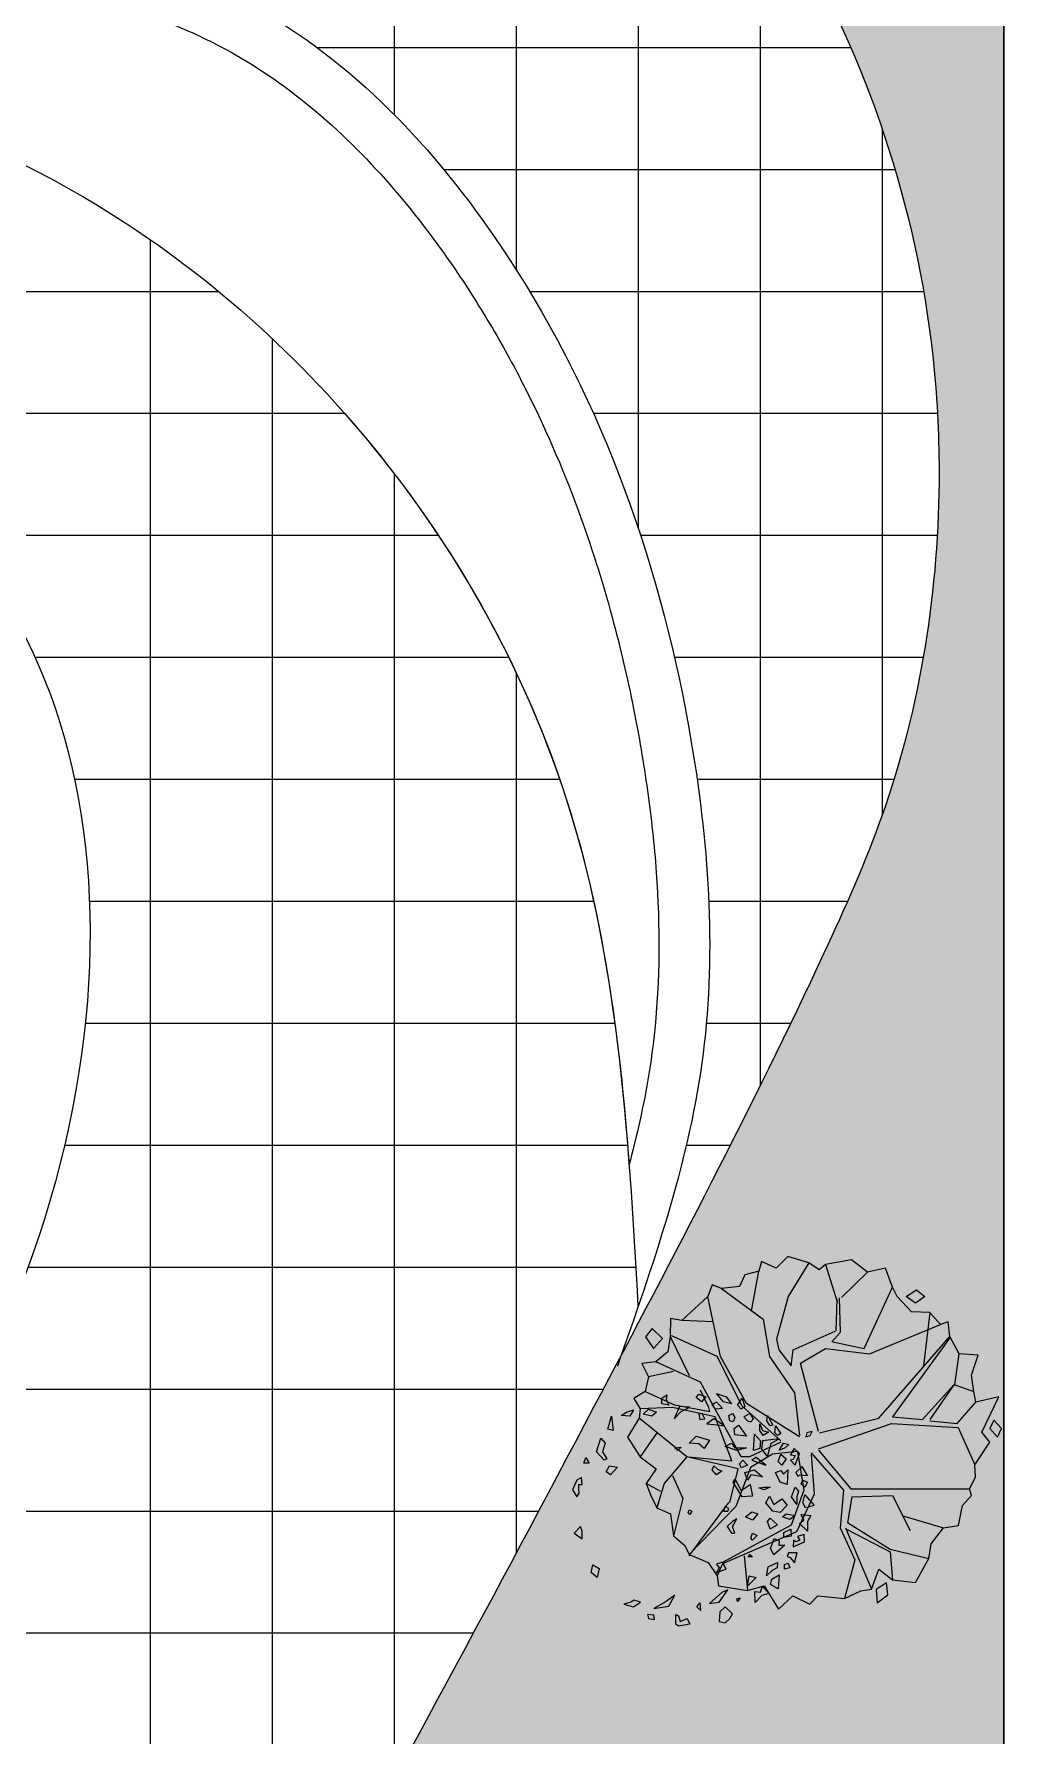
# Model space of a CAD drawing. Header units: inches. Extents: x -12 to 20935469, y -1604 to 24729220.
# Drawn here: x 20889708.2 to 20889803.6, y 24710458.7 to 24710626.2 of the extents above; entities that cross this region are included whole.
import ezdxf

# ---------------------------------------------------------------- set-up
doc = ezdxf.new("R2010")
doc.units = ezdxf.units.IN
doc.header["$LTSCALE"] = 0.03
doc.header["$MEASUREMENT"] = 0
doc.linetypes.add('ACAD_ISO08W100', pattern=[36, 24, -3, 6, -3])
for name, color, linetype, lineweight in [('green_.25', 82, 'Continuous', 0), ('Grid Line', 252, 'Continuous', 18), ('Hatch', 253, 'Continuous', 15), ('hatch-1', 253, 'Continuous', 5), ('ILLUSTR-TREE', 74, 'Continuous', 0), ('Main Wall', 7, 'Continuous', 30), ('wind.', 150, 'Continuous', 20)]:
    doc.layers.add(name, color=color, linetype=linetype, lineweight=lineweight)
doc.styles.add('ATTR', font='romans.shx', dxfattribs={"width": 0.8, "height": 0.7})

# ---------------------------------------------------------------- blocks, each defined once
blk = doc.blocks.new('fff')
at = {"layer": 'Grid Line', "color": 252, "linetype": 'ACAD_ISO08W100', "lineweight": 9, "ltscale": 80, "true_color": 0x939598}
blk.add_line((20832773.78, 24723521.1), (20832773.78, 24724698.78), dxfattribs=at)
blk = doc.blocks.new('GRN1')
at = {"layer": 'ILLUSTR-TREE', "true_color": 0x30441d}
h = blk.add_hatch(color=89, dxfattribs=at)
h.paths.add_polyline_path([(0.2571, -0.0526), (0.2603, -0.0695), (0.2735, -0.0695), (0.2817, -0.0569), (0.2702, -0.059)])
h.paths.add_polyline_path([(0.2406, -0.0821), (0.2308, -0.0927), (0.2357, -0.1137), (0.2472, -0.1011)])
h.paths.add_polyline_path([(0.1897, 0.2148), (0.1848, 0.2064), (0.1914, 0.2), (0.2078, 0.2021)])
h.paths.add_polyline_path([(0.193, 0.1853), (0.1848, 0.1727), (0.1963, 0.1642), (0.2127, 0.1642), (0.1963, 0.1706)])
h.paths.add_polyline_path([(0.1864, 0.1053), (0.2012, 0.1032), (0.2094, 0.1137), (0.1831, 0.1327)])
h.paths.add_polyline_path([(0.2603, 0.0969), (0.2653, 0.0779), (0.285, 0.0611), (0.2768, 0.0842)])
h.paths.add_polyline_path([(0.2078, 0.08), (0.2242, 0.0547), (0.2127, 0.0379), (0.2111, 0.0547)])
h.paths.add_polyline_path([(0.2521, -0.0021), (0.2538, -0.0274), (0.2242, -0.04), (0.2423, -0.0232)])
h.paths.add_polyline_path([(0.2653, 0.0253), (0.2751, 0.0126), (0.2833, 0.019), (0.2768, 0.0358)])
h.paths.add_polyline_path([(0.2373, 0.0274), (0.2357, 0.019), (0.2226, 0.0211), (0.2242, 0.0337)])
h.paths.add_polyline_path([(0.2488, 0.0758), (0.2472, 0.059), (0.2587, 0.0505), (0.2653, 0.0611)])
h.paths.add_polyline_path([(0.2094, 0.1958), (0.2078, 0.1895), (0.2193, 0.1811), (0.2324, 0.1832)])
h.paths.add_polyline_path([(0.2291, 0.1263), (0.2193, 0.1348), (0.2176, 0.1432), (0.2242, 0.1495), (0.2373, 0.1411)])
h.paths.add_polyline_path([(0.2373, 0.099), (0.2275, 0.1053), (0.2176, 0.1011), (0.2193, 0.0927), (0.2324, 0.0905)])
h.paths.add_polyline_path([(0.2538, 0.1284), (0.2472, 0.12), (0.2571, 0.1116), (0.2735, 0.1221)])
h.paths.add_polyline_path([(0.1963, -0.1853), (0.1996, -0.1979), (0.2308, -0.1895)])
h.paths.add_polyline_path([(0.2456, -0.1369), (0.2308, -0.1453), (0.2324, -0.1663), (0.2406, -0.1537)])
h.paths.add_polyline_path([(0.0402, 0.1474), (0.0386, 0.1221), (0.0731, 0.1011), (0.0813, 0.1053), (0.0534, 0.12), (0.0682, 0.1411)])
h.paths.add_polyline_path([(0.0731, 0.278), (0.0616, 0.2716), (0.0698, 0.2632), (0.078, 0.2674)])
h.paths.add_polyline_path([(-0.2275, -0.0884), (-0.2226, -0.0526), (-0.1963, -0.0379), (-0.2111, -0.059)])
h.paths.add_polyline_path([(0.0205, 0.2527), (0.0386, 0.24), (0.0616, 0.2485), (0.0517, 0.2569), (0.0386, 0.2527)])
h.paths.add_polyline_path([(-0.2406, 0.099), (-0.2242, 0.0821), (-0.2357, 0.0695), (-0.2587, 0.0674), (-0.262, 0.0821), (-0.2521, 0.0927)])
h.paths.add_polyline_path([(-0.2324, 0.0232), (-0.2242, 0.0147), (-0.2143, 0.0211)])
h.paths.add_polyline_path([(-0.1307, 0.2358), (-0.1344, 0.2232), (-0.1226, 0.2231), (-0.1198, 0.2319)])
h.paths.add_polyline_path([(-0.1039, 0.2299), (-0.106, 0.2367), (-0.1191, 0.2474), (-0.0951, 0.2536), (-0.0951, 0.2327)])
h.paths.add_polyline_path([(-0.0555, 0.2396), (-0.0585, 0.2217), (-0.0467, 0.2215), (-0.0384, 0.2388)])
h.paths.add_polyline_path([(-0.0771, 0.224), (-0.1, 0.1981), (-0.0846, 0.1897), (-0.0609, 0.1985), (-0.0663, 0.2109), (-0.0766, 0.2096)])
h.paths.add_polyline_path([(-0.216, 0.0442), (-0.2127, 0.0674), (-0.1831, 0.0884), (-0.1897, 0.0737)])
h.paths.add_polyline_path([(-0.1421, 0.0611), (-0.1339, 0.0842), (-0.1174, 0.0758), (-0.1224, 0.0611), (-0.1306, 0.0674)])
h.paths.add_polyline_path([(-0.1812, 0.2081), (-0.1707, 0.1899), (-0.1581, 0.1935), (-0.1472, 0.2104)])
h.paths.add_polyline_path([(-0.2132, 0.1534), (-0.187, 0.1527), (-0.1886, 0.166), (-0.1749, 0.1708), (-0.1924, 0.186), (-0.1969, 0.1696)])
h.paths.add_polyline_path([(-0.15, 0.1808), (-0.1283, 0.1846), (-0.118, 0.2068), (-0.1309, 0.2058), (-0.1372, 0.1936)])
h.paths.add_polyline_path([(-0.1536, 0.1558), (-0.1749, 0.1348), (-0.1503, 0.139)])
h.paths.add_polyline_path([(-0.1043, 0.1474), (-0.1043, 0.1369), (-0.0994, 0.1411)])
h.paths.add_polyline_path([(-0.2028, 0.1179), (-0.2111, 0.1116), (-0.2045, 0.1095)])
h.paths.add_polyline_path([(-0.0205, 0.099), (-0.032, 0.0863), (-0.0485, 0.0969), (-0.0485, 0.1053), (-0.032, 0.099), (-0.014, 0.1095)])
h.paths.add_polyline_path([(0.0189, 0.2295), (0.0008, 0.2127), (0.0041, 0.1958), (0.0238, 0.179), (0.0402, 0.1874), (0.0205, 0.1979), (0.0337, 0.2169)])
h.paths.add_polyline_path([(-0.0287, 0.2064), (-0.0386, 0.1895), (-0.0205, 0.1832), (-0.0123, 0.1895)])
h.paths.add_polyline_path([(-0.0534, 0.1579), (-0.0649, 0.1474), (-0.06, 0.1432), (-0.0485, 0.1474)])
h.paths.add_polyline_path([(0.0178, 0.294), (0.0123, 0.2737), (0.0238, 0.2674), (0.0435, 0.2716)])
h.paths.add_polyline_path([(-0.0435, 0.278), (-0.0255, 0.259), (-0.0172, 0.2695), (-0.0041, 0.2632), (-0.0057, 0.2864), (-0.0205, 0.278)])
h.paths.add_polyline_path([(-0.0808, 0.244), (-0.0685, 0.2712), (-0.0515, 0.2704), (-0.056, 0.254), (-0.0646, 0.2603), (-0.0686, 0.2503), (-0.0653, 0.2447)])
h.paths.add_polyline_path([(0.0041, 0.0021), (-0.0041, -0.0021), (0.0008, -0.0063), (0.0074, -0.0042)])
h.paths.add_polyline_path([(0.0041, 0.0884), (0.0107, 0.0905), (0.0156, 0.0821), (0.0041, 0.0779)])
h.paths.add_polyline_path([(-0.0025, 0.16), (-0.0172, 0.1474), (-0.009, 0.1306), (0.0025, 0.1453)])
h.paths.add_polyline_path([(-0.0057, 0.2485), (-0.0156, 0.2358), (-0.009, 0.219), (-0.0025, 0.2274)])
h.paths.add_polyline_path([(0.0616, 0.1895), (0.055, 0.1748), (0.06, 0.1621), (0.0616, 0.1748)])
h.paths.add_polyline_path([(0.1634, 0.2337), (0.1552, 0.2253), (0.1486, 0.2106), (0.1667, 0.2211)])
h.paths.add_polyline_path([(0.1552, 0.1327), (0.1486, 0.1095), (0.1585, 0.0821), (0.1667, 0.0969), (0.1552, 0.1053)])
h.paths.add_polyline_path([(0.0994, 0.0737), (0.0912, 0.0611), (0.1027, 0.0505), (0.1125, 0.0547), (0.1043, 0.0632)])
h.paths.add_polyline_path([(0.1569, -0.0232), (0.1486, -0.0316), (0.1552, -0.0379)])
h.paths.add_polyline_path([(0.1536, 0.0316), (0.1651, 0.019), (0.1667, -0.0042), (0.1831, 0.0126), (0.1733, 0.0442)])
h.paths.add_polyline_path([(0.1027, 0.2316), (0.0682, 0.2295), (0.0731, 0.2127), (0.0961, 0.2021), (0.101, 0.2148), (0.0928, 0.2211)])
h.paths.add_polyline_path([(0.1289, 0.2274), (0.1142, 0.2169), (0.1224, 0.2085), (0.1404, 0.2148)])
h.paths.add_polyline_path([(0.0862, 0.1706), (0.0912, 0.1432), (0.078, 0.1348), (0.0961, 0.1284), (0.1027, 0.1516)])
h.paths.add_polyline_path([(0.1339, 0.1832), (0.1667, 0.1916), (0.1766, 0.2106), (0.1716, 0.1706), (0.1519, 0.1685)])
h.paths.add_polyline_path([(0.1257, 0.1453), (0.1142, 0.179), (0.1322, 0.1558)])
h.paths.add_polyline_path([(0.1536, 0.1642), (0.1486, 0.1495), (0.1881, 0.1516), (0.1716, 0.1663)])
h.paths.add_polyline_path([(0.1142, 0.1348), (0.1076, 0.12), (0.1174, 0.1158), (0.1257, 0.1242)])
h.paths.add_polyline_path([(0.0879, 0.2548), (0.0912, 0.2611), (0.0895, 0.278), (0.1109, 0.2653), (0.0961, 0.2506)])
h.paths.add_polyline_path([(0.1142, 0.2485), (0.1421, 0.259), (0.1536, 0.2464), (0.1388, 0.2379), (0.1371, 0.2485), (0.1273, 0.2443), (0.1257, 0.2379)])
h.paths.add_polyline_path([(-0.2521, -0.0084), (-0.2653, -0.0021), (-0.2702, -0.0295), (-0.2653, -0.0358), (-0.2423, -0.0358), (-0.2456, -0.0295), (-0.2587, -0.0253)])
h.paths.add_polyline_path([(-0.2538, -0.0863), (-0.2439, -0.0884), (-0.2423, -0.1032), (-0.2521, -0.1011)])
h.paths.add_polyline_path([(0.055, -0.2822), (0.0386, -0.2716), (0.0485, -0.2653), (0.0517, -0.2674), (0.0682, -0.2674), (0.0682, -0.259), (0.0846, -0.2611), (0.078, -0.2716)])
h.paths.add_polyline_path([(-0.1322, -0.219), (-0.1536, -0.2232), (-0.1421, -0.2379), (-0.124, -0.2337)])
h.paths.add_polyline_path([(-0.2176, -0.16), (-0.2242, -0.1369), (-0.2127, -0.12), (-0.2078, -0.1348), (-0.2127, -0.1432)])
h.paths.add_polyline_path([(-0.0485, -0.278), (-0.0616, -0.259), (-0.0435, -0.259), (-0.032, -0.2632)])
h.paths.add_polyline_path([(0.1289, -0.2), (0.1257, -0.2064), (0.1454, -0.2253), (0.1782, -0.2148), (0.1667, -0.2043), (0.1454, -0.2106)])
h.paths.add_polyline_path([(0.1191, -0.2548), (0.1322, -0.2506), (0.1191, -0.2422)])
h.paths.add_polyline_path([(0.1092, -0.1748), (0.0912, -0.1916), (0.0977, -0.2021), (0.1125, -0.1937)])
at = {"layer": 'ILLUSTR-TREE', "color": 89, "true_color": 0x30441d}
for p, q in [((-0.0057, 0.2864), (-0.0205, 0.278)), ((-0.0041, 0.2632), (-0.0057, 0.2864)), ((0.0178, 0.294), (0.0123, 0.2737)), ((0.0435, 0.2716), (0.0178, 0.294)), ((-0.1191, 0.2474), (-0.0951, 0.2536)), ((-0.106, 0.2367), (-0.1191, 0.2474)), ((-0.0951, 0.2536), (-0.0951, 0.2327)), ((-0.0808, 0.244), (-0.0685, 0.2712)), ((-0.0653, 0.2447), (-0.0808, 0.244)), ((-0.0646, 0.2603), (-0.0686, 0.2503)), ((-0.0686, 0.2503), (-0.0653, 0.2447)), ((-0.0685, 0.2712), (-0.0515, 0.2704)), ((-0.056, 0.254), (-0.0646, 0.2603)), ((-0.0515, 0.2704), (-0.056, 0.254)), ((-0.0205, 0.278), (-0.0435, 0.278)), ((-0.0435, 0.278), (-0.0255, 0.259)), ((-0.0255, 0.259), (-0.0172, 0.2695)), ((-0.0172, 0.2695), (-0.0041, 0.2632)), ((-0.0057, 0.2485), (-0.0156, 0.2358)), ((-0.0025, 0.2274), (-0.0057, 0.2485)), ((0.0123, 0.2737), (0.0238, 0.2674)), ((0.0386, 0.2527), (0.0205, 0.2527)), ((0.0205, 0.2527), (0.0386, 0.24)), ((0.0238, 0.2674), (0.0435, 0.2716)), ((0.0517, 0.2569), (0.0386, 0.2527)), ((0.0386, 0.24), (0.0616, 0.2485)), ((0.0616, 0.2485), (0.0517, 0.2569)), ((0.0731, 0.278), (0.0616, 0.2716)), ((0.0616, 0.2716), (0.0698, 0.2632)), ((0.0698, 0.2632), (0.078, 0.2674)), ((0.078, 0.2674), (0.0731, 0.278)), ((0.0879, 0.2548), (0.0912, 0.2611)), ((0.0961, 0.2506), (0.0879, 0.2548)), ((0.0895, 0.278), (0.1109, 0.2653)), ((0.0912, 0.2611), (0.0895, 0.278)), ((0.1109, 0.2653), (0.0961, 0.2506)), ((0.1142, 0.2485), (0.1421, 0.259)), ((0.1257, 0.2379), (0.1142, 0.2485)), ((0.1273, 0.2443), (0.1257, 0.2379)), ((0.1371, 0.2485), (0.1273, 0.2443)), ((0.1388, 0.2379), (0.1371, 0.2485)), ((0.1536, 0.2464), (0.1388, 0.2379)), ((0.1421, 0.259), (0.1536, 0.2464)), ((-0.1472, 0.2104), (-0.1812, 0.2081)), ((-0.1812, 0.2081), (-0.1707, 0.1899)), ((-0.1581, 0.1935), (-0.1472, 0.2104)), ((-0.1309, 0.2058), (-0.1372, 0.1936)), ((-0.1307, 0.2358), (-0.1344, 0.2232)), ((-0.1344, 0.2232), (-0.1226, 0.2231)), ((-0.118, 0.2068), (-0.1309, 0.2058)), ((-0.1198, 0.2319), (-0.1307, 0.2358)), ((-0.1283, 0.1846), (-0.118, 0.2068)), ((-0.1226, 0.2231), (-0.1198, 0.2319)), ((-0.1039, 0.2299), (-0.106, 0.2367)), ((-0.0951, 0.2327), (-0.1039, 0.2299)), ((-0.0771, 0.224), (-0.1, 0.1981)), ((-0.0766, 0.2096), (-0.0771, 0.224)), ((-0.0663, 0.2109), (-0.0766, 0.2096)), ((-0.0609, 0.1985), (-0.0663, 0.2109)), ((-0.0555, 0.2396), (-0.0585, 0.2217)), ((-0.0585, 0.2217), (-0.0467, 0.2215)), ((-0.0384, 0.2388), (-0.0555, 0.2396)), ((-0.0467, 0.2215), (-0.0384, 0.2388)), ((-0.0287, 0.2064), (-0.0386, 0.1895)), ((-0.0123, 0.1895), (-0.0287, 0.2064)), ((-0.0156, 0.2358), (-0.009, 0.219)), ((-0.009, 0.219), (-0.0025, 0.2274)), ((0.0189, 0.2295), (0.0008, 0.2127)), ((0.0008, 0.2127), (0.0041, 0.1958)), ((0.0337, 0.2169), (0.0189, 0.2295)), ((0.0205, 0.1979), (0.0337, 0.2169)), ((0.1027, 0.2316), (0.0682, 0.2295)), ((0.0682, 0.2295), (0.0731, 0.2127)), ((0.0731, 0.2127), (0.0961, 0.2021)), ((0.0928, 0.2211), (0.1027, 0.2316)), ((0.101, 0.2148), (0.0928, 0.2211)), ((0.0961, 0.2021), (0.101, 0.2148)), ((0.1289, 0.2274), (0.1142, 0.2169)), ((0.1142, 0.2169), (0.1224, 0.2085)), ((0.1224, 0.2085), (0.1404, 0.2148)), ((0.1404, 0.2148), (0.1289, 0.2274)), ((0.1552, 0.2253), (0.1486, 0.2106)), ((0.1486, 0.2106), (0.1667, 0.2211)), ((0.1634, 0.2337), (0.1552, 0.2253)), ((0.1667, 0.2211), (0.1634, 0.2337)), ((0.1667, 0.1916), (0.1766, 0.2106)), ((0.1766, 0.2106), (0.1716, 0.1706)), ((0.1897, 0.2148), (0.1848, 0.2064)), ((0.1848, 0.2064), (0.1914, 0.2)), ((0.2078, 0.2021), (0.1897, 0.2148)), ((-0.1969, 0.1696), (-0.2132, 0.1534)), ((-0.1924, 0.186), (-0.1969, 0.1696)), ((-0.1749, 0.1708), (-0.1924, 0.186)), ((-0.1886, 0.166), (-0.1749, 0.1708)), ((-0.187, 0.1527), (-0.1886, 0.166)), ((-0.1707, 0.1899), (-0.1581, 0.1935)), ((-0.1372, 0.1936), (-0.15, 0.1808)), ((-0.15, 0.1808), (-0.1283, 0.1846)), ((-0.1, 0.1981), (-0.0846, 0.1897)), ((-0.0846, 0.1897), (-0.0609, 0.1985)), ((-0.0386, 0.1895), (-0.0205, 0.1832)), ((-0.0205, 0.1832), (-0.0123, 0.1895)), ((0.0041, 0.1958), (0.0238, 0.179)), ((0.0402, 0.1874), (0.0205, 0.1979)), ((0.0238, 0.179), (0.0402, 0.1874)), ((0.0616, 0.1895), (0.055, 0.1748)), ((0.055, 0.1748), (0.06, 0.1621)), ((0.06, 0.1621), (0.0616, 0.1748)), ((0.0616, 0.1748), (0.0616, 0.1895)), ((0.1027, 0.1516), (0.0862, 0.1706)), ((0.0862, 0.1706), (0.0912, 0.1432)), ((0.1142, 0.179), (0.1322, 0.1558)), ((0.1257, 0.1453), (0.1142, 0.179)), ((0.1339, 0.1832), (0.1667, 0.1916)), ((0.1519, 0.1685), (0.1339, 0.1832)), ((0.1536, 0.1642), (0.1486, 0.1495)), ((0.1716, 0.1706), (0.1519, 0.1685)), ((0.1716, 0.1663), (0.1536, 0.1642)), ((0.1881, 0.1516), (0.1716, 0.1663)), ((0.193, 0.1853), (0.1848, 0.1727)), ((0.1848, 0.1727), (0.1963, 0.1642)), ((0.1914, 0.2), (0.2078, 0.2021)), ((0.1963, 0.1706), (0.193, 0.1853)), ((0.2127, 0.1642), (0.1963, 0.1706)), ((0.1963, 0.1642), (0.2127, 0.1642)), ((0.2094, 0.1958), (0.2078, 0.1895)), ((0.2078, 0.1895), (0.2193, 0.1811)), ((0.2324, 0.1832), (0.2094, 0.1958)), ((0.2193, 0.1811), (0.2324, 0.1832)), ((-0.2132, 0.1534), (-0.187, 0.1527)), ((-0.1536, 0.1558), (-0.1749, 0.1348)), ((-0.1749, 0.1348), (-0.1503, 0.139)), ((-0.1503, 0.139), (-0.1536, 0.1558)), ((-0.0994, 0.1411), (-0.1043, 0.1474)), ((-0.1043, 0.1474), (-0.1043, 0.1369)), ((-0.1043, 0.1369), (-0.0994, 0.1411)), ((-0.0534, 0.1579), (-0.0649, 0.1474)), ((-0.0649, 0.1474), (-0.06, 0.1432)), ((-0.06, 0.1432), (-0.0485, 0.1474)), ((-0.0485, 0.1474), (-0.0534, 0.1579)), ((-0.0025, 0.16), (-0.0172, 0.1474)), ((-0.0172, 0.1474), (-0.009, 0.1306)), ((-0.009, 0.1306), (0.0025, 0.1453)), ((0.0025, 0.1453), (-0.0025, 0.16)), ((0.0402, 0.1474), (0.0386, 0.1221)), ((0.0386, 0.1221), (0.0731, 0.1011)), ((0.0682, 0.1411), (0.0402, 0.1474)), ((0.0534, 0.12), (0.0682, 0.1411)), ((0.0912, 0.1432), (0.078, 0.1348)), ((0.078, 0.1348), (0.0961, 0.1284)), ((0.0961, 0.1284), (0.1027, 0.1516)), ((0.1142, 0.1348), (0.1076, 0.12)), ((0.1257, 0.1242), (0.1142, 0.1348)), ((0.1174, 0.1158), (0.1257, 0.1242)), ((0.1322, 0.1558), (0.1257, 0.1453)), ((0.1486, 0.1495), (0.1881, 0.1516)), ((0.1552, 0.1327), (0.1486, 0.1095)), ((0.1552, 0.1053), (0.1552, 0.1327)), ((0.2094, 0.1137), (0.1831, 0.1327)), ((0.1831, 0.1327), (0.1864, 0.1053)), ((0.2176, 0.1432), (0.2242, 0.1495)), ((0.2193, 0.1348), (0.2176, 0.1432)), ((0.2291, 0.1263), (0.2193, 0.1348)), ((0.2242, 0.1495), (0.2373, 0.1411)), ((0.2373, 0.1411), (0.2291, 0.1263)), ((0.2538, 0.1284), (0.2472, 0.12)), ((0.2735, 0.1221), (0.2538, 0.1284)), ((0.2571, 0.1116), (0.2735, 0.1221)), ((-0.262, 0.0821), (-0.2521, 0.0927)), ((-0.2587, 0.0674), (-0.262, 0.0821)), ((-0.2521, 0.0927), (-0.2406, 0.099)), ((-0.2406, 0.099), (-0.2242, 0.0821)), ((-0.2242, 0.0821), (-0.2357, 0.0695)), ((-0.2127, 0.0674), (-0.1831, 0.0884)), ((-0.2028, 0.1179), (-0.2111, 0.1116)), ((-0.2111, 0.1116), (-0.2045, 0.1095)), ((-0.2045, 0.1095), (-0.2028, 0.1179)), ((-0.1831, 0.0884), (-0.1897, 0.0737)), ((-0.1421, 0.0611), (-0.1339, 0.0842)), ((-0.1339, 0.0842), (-0.1174, 0.0758)), ((-0.0485, 0.1053), (-0.032, 0.099)), ((-0.0485, 0.0969), (-0.0485, 0.1053)), ((-0.032, 0.0863), (-0.0485, 0.0969)), ((-0.032, 0.099), (-0.014, 0.1095)), ((-0.0205, 0.099), (-0.032, 0.0863)), ((-0.014, 0.1095), (-0.0205, 0.099)), ((0.0041, 0.0884), (0.0107, 0.0905)), ((0.0041, 0.0779), (0.0041, 0.0884)), ((0.0156, 0.0821), (0.0041, 0.0779)), ((0.0107, 0.0905), (0.0156, 0.0821)), ((0.0813, 0.1053), (0.0534, 0.12)), ((0.0731, 0.1011), (0.0813, 0.1053)), ((0.1076, 0.12), (0.1174, 0.1158)), ((0.1486, 0.1095), (0.1585, 0.0821)), ((0.1667, 0.0969), (0.1552, 0.1053)), ((0.1585, 0.0821), (0.1667, 0.0969)), ((0.1864, 0.1053), (0.2012, 0.1032)), ((0.2012, 0.1032), (0.2094, 0.1137)), ((0.2275, 0.1053), (0.2176, 0.1011)), ((0.2176, 0.1011), (0.2193, 0.0927)), ((0.2193, 0.0927), (0.2324, 0.0905)), ((0.2373, 0.099), (0.2275, 0.1053)), ((0.2324, 0.0905), (0.2373, 0.099)), ((0.2472, 0.12), (0.2571, 0.1116)), ((0.2768, 0.0842), (0.2603, 0.0969)), ((0.2603, 0.0969), (0.2653, 0.0779)), ((0.285, 0.0611), (0.2768, 0.0842)), ((-0.2357, 0.0695), (-0.2587, 0.0674)), ((-0.1897, 0.0737), (-0.216, 0.0442)), ((-0.216, 0.0442), (-0.2127, 0.0674)), ((-0.1306, 0.0674), (-0.1421, 0.0611)), ((-0.1224, 0.0611), (-0.1306, 0.0674)), ((-0.1174, 0.0758), (-0.1224, 0.0611)), ((0.0994, 0.0737), (0.0912, 0.0611)), ((0.0912, 0.0611), (0.1027, 0.0505)), ((0.1043, 0.0632), (0.0994, 0.0737)), ((0.1027, 0.0505), (0.1125, 0.0547)), ((0.1125, 0.0547), (0.1043, 0.0632)), ((0.1733, 0.0442), (0.1536, 0.0316)), ((0.1831, 0.0126), (0.1733, 0.0442)), ((0.2111, 0.0547), (0.2078, 0.08)), ((0.2078, 0.08), (0.2242, 0.0547)), ((0.2127, 0.0379), (0.2111, 0.0547)), ((0.2242, 0.0547), (0.2127, 0.0379)), ((0.2488, 0.0758), (0.2472, 0.059)), ((0.2472, 0.059), (0.2587, 0.0505)), ((0.2653, 0.0611), (0.2488, 0.0758)), ((0.2587, 0.0505), (0.2653, 0.0611)), ((0.2653, 0.0779), (0.285, 0.0611)), ((-0.2143, 0.0211), (-0.2324, 0.0232)), ((-0.2324, 0.0232), (-0.2242, 0.0147)), ((-0.2242, 0.0147), (-0.2143, 0.0211)), ((0.0041, 0.0021), (-0.0041, -0.0021)), ((0.0074, -0.0042), (0.0041, 0.0021)), ((0.1536, 0.0316), (0.1651, 0.019)), ((0.1651, 0.019), (0.1667, -0.0042)), ((0.1667, -0.0042), (0.1831, 0.0126)), ((0.2226, 0.0211), (0.2242, 0.0337)), ((0.2357, 0.019), (0.2226, 0.0211)), ((0.2242, 0.0337), (0.2373, 0.0274)), ((0.2373, 0.0274), (0.2357, 0.019)), ((0.2768, 0.0358), (0.2653, 0.0253)), ((0.2653, 0.0253), (0.2751, 0.0126)), ((0.2751, 0.0126), (0.2833, 0.019)), ((0.2833, 0.019), (0.2768, 0.0358)), ((-0.2653, -0.0021), (-0.2702, -0.0295)), ((-0.2702, -0.0295), (-0.2653, -0.0358)), ((-0.2521, -0.0084), (-0.2653, -0.0021)), ((-0.2653, -0.0358), (-0.2423, -0.0358)), ((-0.2587, -0.0253), (-0.2521, -0.0084)), ((-0.2456, -0.0295), (-0.2587, -0.0253)), ((-0.2423, -0.0358), (-0.2456, -0.0295)), ((-0.2226, -0.0526), (-0.1963, -0.0379)), ((-0.1963, -0.0379), (-0.2111, -0.059)), ((-0.0041, -0.0021), (0.0008, -0.0063)), ((0.0008, -0.0063), (0.0074, -0.0042)), ((0.1569, -0.0232), (0.1486, -0.0316)), ((0.1486, -0.0316), (0.1552, -0.0379)), ((0.1552, -0.0379), (0.1569, -0.0232)), ((0.2242, -0.04), (0.2423, -0.0232)), ((0.2538, -0.0274), (0.2242, -0.04)), ((0.2423, -0.0232), (0.2521, -0.0021)), ((0.2521, -0.0021), (0.2538, -0.0274)), ((-0.2275, -0.0884), (-0.2226, -0.0526)), ((-0.2111, -0.059), (-0.2275, -0.0884)), ((0.2702, -0.059), (0.2571, -0.0526)), ((0.2571, -0.0526), (0.2603, -0.0695)), ((0.2603, -0.0695), (0.2735, -0.0695)), ((0.2817, -0.0569), (0.2702, -0.059)), ((0.2735, -0.0695), (0.2817, -0.0569)), ((-0.2521, -0.1011), (-0.2538, -0.0863)), ((-0.2538, -0.0863), (-0.2439, -0.0884)), ((-0.2423, -0.1032), (-0.2521, -0.1011)), ((-0.2439, -0.0884), (-0.2423, -0.1032)), ((-0.2242, -0.1369), (-0.2127, -0.12)), ((-0.2127, -0.12), (-0.2078, -0.1348)), ((0.2406, -0.0821), (0.2308, -0.0927)), ((0.2308, -0.0927), (0.2357, -0.1137)), ((0.2357, -0.1137), (0.2472, -0.1011)), ((0.2472, -0.1011), (0.2406, -0.0821)), ((-0.2176, -0.16), (-0.2242, -0.1369)), ((-0.2127, -0.1432), (-0.2176, -0.16)), ((-0.2078, -0.1348), (-0.2127, -0.1432)), ((0.2456, -0.1369), (0.2308, -0.1453)), ((0.2308, -0.1453), (0.2324, -0.1663)), ((0.2324, -0.1663), (0.2406, -0.1537)), ((0.2406, -0.1537), (0.2456, -0.1369)), ((0.1092, -0.1748), (0.0912, -0.1916)), ((0.0912, -0.1916), (0.0977, -0.2021)), ((0.0977, -0.2021), (0.1125, -0.1937)), ((0.1125, -0.1937), (0.1092, -0.1748)), ((0.1289, -0.2), (0.1257, -0.2064)), ((0.1454, -0.2106), (0.1289, -0.2)), ((0.2308, -0.1895), (0.1963, -0.1853)), ((0.1963, -0.1853), (0.1996, -0.1979)), ((0.1996, -0.1979), (0.2308, -0.1895)), ((-0.1322, -0.219), (-0.1536, -0.2232)), ((-0.1536, -0.2232), (-0.1421, -0.2379)), ((-0.1421, -0.2379), (-0.124, -0.2337)), ((-0.124, -0.2337), (-0.1322, -0.219)), ((0.1191, -0.2422), (0.1191, -0.2548)), ((0.1322, -0.2506), (0.1191, -0.2422)), ((0.1257, -0.2064), (0.1454, -0.2253)), ((0.1667, -0.2043), (0.1454, -0.2106)), ((0.1454, -0.2253), (0.1782, -0.2148)), ((0.1782, -0.2148), (0.1667, -0.2043)), ((-0.0616, -0.259), (-0.0435, -0.259)), ((-0.0485, -0.278), (-0.0616, -0.259)), ((-0.032, -0.2632), (-0.0485, -0.278)), ((-0.0435, -0.259), (-0.032, -0.2632)), ((0.0386, -0.2716), (0.0485, -0.2653)), ((0.055, -0.2822), (0.0386, -0.2716)), ((0.0485, -0.2653), (0.0517, -0.2674)), ((0.0517, -0.2674), (0.0682, -0.2674)), ((0.078, -0.2716), (0.055, -0.2822)), ((0.0682, -0.259), (0.0846, -0.2611)), ((0.0682, -0.2674), (0.0682, -0.259)), ((0.0846, -0.2611), (0.078, -0.2716)), ((0.1191, -0.2548), (0.1322, -0.2506))]:
    blk.add_line(p, q, dxfattribs=at)
blk = doc.blocks.new('TREE_009')
at = {"layer": 'ILLUSTR-TREE'}
for p, q in [((-12174.22, 13910.26), (-12175.66, 13905.24)), ((-12166.65, 13906.74), (-12174.22, 13910.26)), ((-12160.46, 13912.91), (-12166.65, 13906.74)), ((-12149.34, 13909.54), (-12160.46, 13912.91)), ((-12126.77, 13911.14), (-12140.45, 13908.76)), ((-12118.31, 13904.71), (-12126.77, 13911.14)), ((-12183.16, 13903.21), (-12185.91, 13897.04)), ((-12175.66, 13905.24), (-12183.16, 13903.21)), ((-12179.51, 13884.08), (-12175.66, 13905.24)), ((-12149.34, 13909.54), (-12160.26, 13891.83)), ((-12143.96, 13905.85), (-12149.34, 13909.54)), ((-12140.45, 13908.76), (-12143.96, 13905.85)), ((-12140.45, 13908.76), (-12134.4, 13889.01)), ((-12132.06, 13891.31), (-12118.31, 13904.71)), ((-12108.88, 13906.74), (-12118.31, 13904.71)), ((-12105.24, 13896.77), (-12108.88, 13906.74)), ((-12200.35, 13897.92), (-12202.62, 13891.83)), ((-12195.47, 13896.07), (-12200.35, 13897.92)), ((-12185.91, 13897.04), (-12195.47, 13896.07)), ((-12195.47, 13896.07), (-12173.46, 13879.85)), ((-12120.09, 13864.33), (-12105.24, 13896.77)), ((-12102.7, 13891.75), (-12105.24, 13896.77)), ((-12097.95, 13891.83), (-12092.45, 13895.36)), ((-12092.45, 13895.36), (-12088.05, 13891.83)), ((-12202.62, 13891.83), (-12216.38, 13879.14)), ((-12196.02, 13860.09), (-12202.62, 13891.83)), ((-12160.26, 13891.83), (-12166.31, 13869.26)), ((-12134.95, 13873.5), (-12134.4, 13890.42)), ((-12133.3, 13891.13), (-12132.75, 13872.79)), ((-12095.13, 13883.81), (-12102.7, 13891.75)), ((-12093, 13888.31), (-12097.95, 13891.83)), ((-12085.43, 13883.37), (-12095.13, 13883.81)), ((-12088.05, 13891.83), (-12093, 13888.31)), ((-12085.43, 13883.37), (-12088.74, 13855.16)), ((-12079.93, 13877.02), (-12085.43, 13883.37)), ((-12231.99, 13875), (-12235.43, 13870.59)), ((-12226.48, 13869.71), (-12231.99, 13875)), ((-12222.36, 13880.28), (-12222.43, 13870.68)), ((-12216.38, 13879.14), (-12222.36, 13880.28)), ((-12199.87, 13878.43), (-12216.38, 13879.14)), ((-12173.46, 13879.85), (-12170.16, 13860.09)), ((-12117.34, 13861.51), (-12079.93, 13877.02)), ((-12075.87, 13878.52), (-12079.93, 13877.02)), ((-12074.98, 13870.68), (-12075.87, 13878.52)), ((-12235.43, 13870.59), (-12231.3, 13864.41)), ((-12231.3, 13864.41), (-12226.48, 13869.71)), ((-12222.43, 13870.68), (-12223.73, 13862.65)), ((-12197.67, 13860.09), (-12222.43, 13871.38)), ((-12222.43, 13870.68), (-12212.52, 13850.22)), ((-12166.31, 13869.26), (-12165.21, 13863.62)), ((-12157.51, 13863.62), (-12135.5, 13873.5)), ((-12132.75, 13872.79), (-12137.15, 13867.85)), ((-12136.6, 13867.85), (-12120.09, 13864.33)), ((-12112.39, 13827.65), (-12074.98, 13870.68)), ((-12074.98, 13869.97), (-12105.24, 13828.35)), ((-12070.03, 13861.51), (-12074.98, 13870.68)), ((-12230.13, 13857.27), (-12237.49, 13856.48)), ((-12237.49, 13856.48), (-12233.98, 13849.52)), ((-12223.73, 13862.65), (-12230.13, 13857.27)), ((-12206.47, 13846.69), (-12230.13, 13857.27)), ((-12184.47, 13834), (-12197.67, 13860.09)), ((-12182.26, 13835.41), (-12196.02, 13860.09)), ((-12170.16, 13860.09), (-12156.96, 13841.05)), ((-12165.21, 13863.62), (-12158.61, 13855.16)), ((-12158.61, 13855.16), (-12157.51, 13863.62)), ((-12153.66, 13856.57), (-12140.45, 13864.33)), ((-12144.3, 13820.6), (-12153.66, 13856.57)), ((-12140.45, 13864.33), (-12117.34, 13861.51)), ((-12072.23, 13845.28), (-12070.03, 13861.51)), ((-12060.06, 13860.89), (-12070.03, 13861.51)), ((-12063.49, 13850.31), (-12060.06, 13860.89)), ((-12233.98, 13849.52), (-12235.63, 13841.76)), ((-12220.78, 13852.34), (-12233.98, 13849.52)), ((-12062.33, 13841.76), (-12063.49, 13850.31)), ((-12235.63, 13841.76), (-12241.62, 13837.97)), ((-12235.63, 13841.76), (-12220.23, 13834.7)), ((-12185.02, 13807.2), (-12206.47, 13846.69)), ((-12202.07, 13833.29), (-12206.47, 13842.46)), ((-12156.96, 13841.05), (-12154.21, 13818.48)), ((-12089.29, 13826.94), (-12072.78, 13845.28)), ((-12072.78, 13845.28), (-12085.43, 13826.94)), ((-12072.23, 13845.28), (-12062.33, 13841.76)), ((-12061.23, 13836.11), (-12062.33, 13841.76)), ((-12049.05, 13838.85), (-12061.23, 13836.11)), ((-12057.99, 13820.33), (-12049.05, 13838.85)), ((-12241.62, 13837.97), (-12238.38, 13832.59)), ((-12238.38, 13832.59), (-12238.93, 13827.65)), ((-12221.33, 13833.29), (-12238.38, 13832.59)), ((-12198.77, 13828.35), (-12221.33, 13833.29)), ((-12220.23, 13834.7), (-12201.52, 13831.18)), ((-12201.52, 13831.18), (-12202.07, 13833.29)), ((-12164.11, 13815.66), (-12184.47, 13834)), ((-12154.21, 13817.78), (-12182.26, 13835.41)), ((-12071.13, 13824.83), (-12061.23, 13836.11)), ((-12238.93, 13827.65), (-12245.05, 13817.69)), ((-12213.63, 13807.2), (-12238.93, 13827.65)), ((-12189.97, 13805.08), (-12198.77, 13828.35)), ((-12147.6, 13820.6), (-12150.36, 13819.89)), ((-12148.7, 13818.48), (-12147.6, 13820.6)), ((-12144.3, 13811.43), (-12105.79, 13824.83)), ((-12143.75, 13819.89), (-12112.39, 13827.65)), ((-12105.79, 13824.83), (-12070.58, 13822.71)), ((-12105.24, 13828.35), (-12089.29, 13826.94)), ((-12085.43, 13826.24), (-12071.13, 13824.83)), ((-12070.58, 13822.71), (-12061.78, 13802.96)), ((-12053.87, 13815.04), (-12057.99, 13820.33)), ((-12051.8, 13826.5), (-12053.87, 13822.1)), ((-12053.87, 13822.1), (-12049.74, 13817.69)), ((-12047.68, 13822.1), (-12051.8, 13826.5)), ((-12049.74, 13817.69), (-12047.68, 13822.1)), ((-12245.05, 13817.69), (-12238.38, 13807.2)), ((-12229.58, 13819.89), (-12238.38, 13807.2)), ((-12164.11, 13814.95), (-12180.61, 13807.2)), ((-12150.36, 13819.89), (-12150.9, 13817.78)), ((-12150.9, 13817.78), (-12148.7, 13818.48)), ((-12061.78, 13802.96), (-12053.87, 13815.04)), ((-12238.38, 13807.2), (-12229.92, 13800.94)), ((-12213.63, 13807.2), (-12225.73, 13793.09)), ((-12186.67, 13800.85), (-12213.63, 13807.2)), ((-12213.07, 13807.2), (-12189.97, 13805.08)), ((-12180.61, 13807.2), (-12185.02, 13807.2)), ((-12168.51, 13808.61), (-12180.06, 13801.55)), ((-12155.31, 13810.02), (-12168.51, 13808.61)), ((-12155.31, 13810.02), (-12152.01, 13789.56)), ((-12148.15, 13809.31), (-12131.1, 13789.56)), ((-12148.15, 13808.61), (-12146.5, 13787.45)), ((-12144.3, 13810.72), (-12127.25, 13790.27)), ((-12061.43, 13796.53), (-12061.78, 13802.96)), ((-12229.92, 13800.94), (-12235.08, 13793.09)), ((-12221.33, 13797.32), (-12215.83, 13785.33)), ((-12191.07, 13783.21), (-12186.67, 13800.85)), ((-12180.06, 13801.55), (-12187.77, 13781.1)), ((-12064.53, 13790.27), (-12061.43, 13796.53)), ((-12227.38, 13788.86), (-12235.08, 13793.09)), ((-12235.08, 13793.09), (-12232.68, 13786.83)), ((-12232.68, 13786.83), (-12229.58, 13780.39)), ((-12225.73, 13793.09), (-12229.58, 13780.39)), ((-12215.83, 13785.33), (-12220.78, 13765.58)), ((-12152.01, 13789.56), (-12158.61, 13771.22)), ((-12146.5, 13787.45), (-12155.86, 13767.7)), ((-12131.1, 13789.56), (-12132.75, 13769.81)), ((-12126.7, 13786.04), (-12128.9, 13772.63)), ((-12127.25, 13790.27), (-12064.53, 13790.27)), ((-12126.7, 13786.04), (-12105.24, 13786.74)), ((-12105.24, 13786.74), (-12095.89, 13768.4)), ((-12068.31, 13781.54), (-12063.49, 13786.83)), ((-12063.49, 13786.83), (-12064.53, 13790.27)), ((-12229.58, 13780.39), (-12222.36, 13777.13)), ((-12222.36, 13777.13), (-12220.78, 13765.58)), ((-12212.52, 13755), (-12191.62, 13783.21)), ((-12187.77, 13781.1), (-12212.52, 13755.71)), ((-12099.74, 13776.16), (-12078.28, 13769.81)), ((-12070.37, 13770.96), (-12068.31, 13781.54)), ((-12158.61, 13771.22), (-12194.92, 13751.47)), ((-12155.86, 13767.7), (-12194.92, 13750.77)), ((-12132.75, 13769.81), (-12125.05, 13752.89)), ((-12130, 13769.81), (-12116.24, 13737.37)), ((-12129.45, 13769.11), (-12106.34, 13757.12)), ((-12128.9, 13772.63), (-12106.34, 13758.53)), ((-12084.81, 13761.26), (-12078.28, 13769.81)), ((-12078.28, 13769.81), (-12070.37, 13770.96)), ((-12220.78, 13765.58), (-12214.79, 13760.38)), ((-12214.79, 13760.38), (-12212.52, 13755.71)), ((-12106.34, 13758.53), (-12085.98, 13753.59)), ((-12085.98, 13753.59), (-12084.81, 13761.26)), ((-12212.52, 13755.71), (-12202.42, 13751.56)), ((-12202.42, 13751.56), (-12197.67, 13744.42)), ((-12194.92, 13750.77), (-12197.67, 13744.42)), ((-12183.37, 13755), (-12181.71, 13736.66)), ((-12125.05, 13752.89), (-12130.55, 13732.43)), ((-12106.34, 13757.12), (-12105.24, 13742.31)), ((-12093.07, 13740.98), (-12085.98, 13753.59)), ((-12197.67, 13744.42), (-12196.91, 13739.22)), ((-12116.24, 13737.37), (-12112.32, 13748.04)), ((-12108.27, 13740.72), (-12113.77, 13737.19)), ((-12112.32, 13748.04), (-12105.24, 13742.31)), ((-12107.72, 13734.37), (-12108.27, 13740.72)), ((-12105.24, 13742.31), (-12093.07, 13740.98)), ((-12196.91, 13739.22), (-12181.71, 13736.66)), ((-12181.71, 13736.66), (-12172.84, 13739.22)), ((-12172.84, 13739.22), (-12165.28, 13726.88)), ((-12165.28, 13726.88), (-12157.71, 13733.93)), ((-12157.71, 13733.93), (-12148.77, 13729.52)), ((-12148.77, 13729.52), (-12144.65, 13733.93)), ((-12144.65, 13733.93), (-12130.55, 13732.43)), ((-12130.55, 13732.43), (-12121.95, 13736.57)), ((-12121.95, 13736.57), (-12116.24, 13737.37)), ((-12113.77, 13737.19), (-12113.22, 13730.14)), ((-12113.22, 13730.14), (-12107.72, 13734.37))]:
    blk.add_line(p, q, dxfattribs=at)
at = {"layer": 'ILLUSTR-TREE', "style": 'ATTR', "width": 0.8, "flags": 9}
blk.add_attdef('ESTCODE', (-12147.6, 13820.6), '', height=1.05, dxfattribs=at)

msp = doc.modelspace()

# ---------------------------------------------------------------- hatches: boundary and pattern name
at = {"layer": 'green_.25', "lineweight": 18}
h = msp.add_hatch(dxfattribs=at)
h.set_pattern_fill('AR-SAND', color=256, scale=5, angle=360)
h.set_pattern_definition([(37.5, (46178.788, 3429.13), (-0.3149667905, 9.634118845), [0, -7.6, 0, -8.5, 0, -8.125]), (7.5, (46178.788, 3429.13), (8.8488835263, 14.110730326), [0, -4.1, 0, -6.85, 0, -2.625]), (327.5, (46172.638, 3429.13), (15.5707093088, 0.0282952677), [0, -2.5, 0, -9, 0, -11.75]), (317.5, (46172.638, 3429.13), (15.030633023, 4.3883778247), [0, -1.25, 0, -5.9, 0, -6.75])])
edge = h.paths.add_edge_path()
edge.add_line((20889803.6, 24710722.84), (20889793.6, 24710723))
edge.add_line((20889793.6, 24710723), (20889793.6, 24710732.84))
edge.add_line((20889793.6, 24710732.84), (20889624.45, 24710732.84))
edge.add_spline(control_points=[(20889624.45, 24710732.84), (20889635.04, 24710722.84), (20889655.28, 24710703.75), (20889690, 24710688.02), (20889724.44, 24710685.21), (20889750.84, 24710671.73), (20889770.57, 24710654.13), (20889787.94, 24710630.35), (20889796.23, 24710605.39), (20889797.82, 24710575.51), (20889794.64, 24710555.09), (20889781.11, 24710524.91), (20889761.49, 24710487.72), (20889743.82, 24710454.51), (20889728.51, 24710427.81), (20889733.14, 24710410.89), (20889743.83, 24710391.54), (20889753.76, 24710383.23), (20889760.18, 24710377.85)], knot_values=[0.017867, 0.017867, 0.017867, 0.017867, 43.554295, 83.160196, 111.305698, 146.347364, 169.598441, 190.192176, 234.215213, 245.626706, 279.999401, 294.635057, 344.735937, 406.07088, 407.706442, 436.81212, 450.261859, 474.954763, 474.954763, 474.954763, 474.954763], degree=3, periodic=0)
edge.add_line((20889760.18, 24710377.85), (20889793.6, 24710377.85))
edge.add_line((20889793.6, 24710377.85), (20889793.6, 24710388.84))
edge.add_line((20889793.6, 24710388.84), (20889803.6, 24710388.84))
edge.add_line((20889803.6, 24710388.84), (20889803.6, 24710722.84))

# ---------------------------------------------------------------- linework, layer by layer
for p, q in [((20889803.6, 24710722.84), (20889803.6, 24710498.95)), ((20889803.6, 24710388.84), (20889803.6, 24710722.84))]:
    msp.add_line(p, q)
msp.add_ellipse((20889653.17, 24710515.62), major_axis=(37.29, 68.92), ratio=0.691431)
for points in [[(20889488.68, 24710733.34), (20889486.63, 24710715.52), (20889494.17, 24710680.91), (20889515.03, 24710648.38), (20889538.89, 24710630.17), (20889570.35, 24710619.37), (20889604.18, 24710619.69), (20889628.18, 24710628.34), (20889657.89, 24710637.72), (20889699, 24710637.77), (20889730.46, 24710628.49), (20889754.73, 24710604.35), (20889772.87, 24710556.32), (20889773.87, 24710524.91), (20889765.56, 24710495.11)], [(20889620.38, 24710624.95), (20889666.12, 24710624.95), (20889714.34, 24710609.37), (20889760.23, 24710551.84), (20889767.59, 24710500.94)]]:
    msp.add_spline(points, degree=3)
for points, knots in [([(20889624.43, 24710732.86), (20889635.03, 24710722.85), (20889655.27, 24710703.75), (20889690, 24710688.02), (20889724.44, 24710685.21), (20889750.84, 24710671.73), (20889770.57, 24710654.13), (20889787.94, 24710630.35), (20889796.23, 24710605.39), (20889797.82, 24710575.51), (20889794.64, 24710555.09), (20889781.11, 24710524.91), (20889761.49, 24710487.72), (20889743.82, 24710454.51), (20889728.51, 24710427.81), (20889733.14, 24710410.89), (20889743.83, 24710391.54), (20889753.76, 24710383.23), (20889760.18, 24710377.85)], [0, 0, 0, 0, 43.554295, 83.160196, 111.305698, 146.347364, 169.598441, 190.192176, 234.215213, 245.626706, 279.999401, 294.635057, 344.735937, 406.07088, 407.706442, 436.81212, 450.261859, 474.954763, 474.954763, 474.954763, 474.954763]), ([(20889634.94, 24710625.66), (20889635.07, 24710625.71), (20889635.19, 24710625.75), (20889638.69, 24710627.1), (20889642.06, 24710628.32), (20889648.34, 24710630.32), (20889651.25, 24710631.14), (20889655.82, 24710632.22), (20889657.49, 24710632.57), (20889660.82, 24710633.16), (20889662.5, 24710633.42), (20889667.56, 24710634.03), (20889670.98, 24710634.27), (20889677.55, 24710634.42), (20889680.7, 24710634.37), (20889686.38, 24710634.08), (20889688.91, 24710633.89), (20889693.43, 24710633.44), (20889695.43, 24710633.2), (20889699, 24710632.73), (20889700.57, 24710632.5), (20889703.68, 24710632.01), (20889705.22, 24710631.74), (20889709.8, 24710630.85), (20889712.79, 24710630.14), (20889717.93, 24710628.61), (20889720.14, 24710627.83), (20889724.21, 24710626.13), (20889726.09, 24710625.22), (20889730.89, 24710622.5), (20889733.75, 24710620.44), (20889739.16, 24710615.75), (20889741.71, 24710613.12), (20889745.96, 24710608.08), (20889747.73, 24710605.74), (20889750.68, 24710601.46), (20889751.89, 24710599.55), (20889754.2, 24710595.67), (20889755.28, 24710593.7), (20889758.35, 24710587.69), (20889760.15, 24710583.56), (20889762.97, 24710575.89), (20889764.08, 24710572.38), (20889765.85, 24710565.84), (20889766.55, 24710562.83), (20889767.69, 24710557.12), (20889768.14, 24710554.44), (20889768.9, 24710549.07), (20889769.19, 24710546.39), (20889769.77, 24710538.38), (20889769.75, 24710533.09), (20889769.04, 24710526.37), (20889768.83, 24710524.83), (20889768.3, 24710521.74), (20889767.99, 24710520.2), (20889767.35, 24710517.42), (20889767.05, 24710516.19), (20889766.72, 24710514.96)], [219.914893, 219.914893, 219.914893, 219.914893, 220.324097, 220.324097, 231.297781, 231.297781, 240.763971, 240.763971, 246.167085, 246.167085, 251.570199, 251.570199, 262.376427, 262.376427, 272.144324, 272.144324, 279.892018, 279.892018, 285.986209, 285.986209, 290.764394, 290.764394, 295.542579, 295.542579, 305.098949, 305.098949, 312.640735, 312.640735, 319.563927, 319.563927, 331.131805, 331.131805, 342.699684, 342.699684, 351.773406, 351.773406, 358.78449, 358.78449, 365.795574, 365.795574, 379.817741, 379.817741, 391.235257, 391.235257, 400.794294, 400.794294, 409.13663, 409.13663, 417.478966, 417.478966, 434.163639, 434.163639, 439.196724, 439.196724, 444.229808, 444.229808, 448.222832, 448.222832, 448.222832, 448.222832]), ([(20889738.72, 24710588.86), (20889748.31, 24710578), (20889762.4, 24710553.95), (20889765.77, 24710527.52), (20889766.72, 24710514.96)], [127.708387, 127.708387, 127.708387, 127.708387, 170.004607, 207.524254, 207.524254, 207.524254, 207.524254])]:
    msp.add_open_spline(points, degree=3, knots=knots)
at = {"layer": 'Hatch'}
msp.add_line((20889465.75, 24710600.86), (20889726.32, 24710600.86), dxfattribs=at)
at = {"layer": 'hatch-1'}
for p, q in [((20889803.6, 24710723), (20889803.6, 24710388.84)), ((20889743.6, 24710674.72), (20889743.6, 24710618.25)), ((20889755.6, 24710666.76), (20889755.6, 24710603.01)), ((20889767.6, 24710656.16), (20889767.6, 24710577.64)), ((20889779.6, 24710641.32), (20889779.6, 24710522.68)), ((20889736.01, 24710624.86), (20889788.53, 24710624.86)), ((20889791.6, 24710616.89), (20889791.6, 24710549.29)), ((20889748.47, 24710612.86), (20889792.88, 24710612.86)), ((20889803.6, 24710612.86), (20889803.6, 24710612.86)), ((20889719.6, 24710605.95), (20889719.6, 24710377.85)), ((20889756.93, 24710600.86), (20889795.69, 24710600.86)), ((20889803.6, 24710600.86), (20889803.6, 24710600.86)), ((20889731.6, 24710596.21), (20889731.6, 24710431.75)), ((20889463.06, 24710588.86), (20889738.72, 24710588.86)), ((20889763.21, 24710588.86), (20889797.06, 24710588.86)), ((20889803.6, 24710588.86), (20889803.6, 24710588.86)), ((20889743.6, 24710582.94), (20889743.6, 24710454.5)), ((20889700.34, 24710576.86), (20889747.94, 24710576.86)), ((20889767.86, 24710576.86), (20889797.03, 24710576.86)), ((20889803.6, 24710576.86), (20889803.6, 24710576.86)), ((20889708.25, 24710564.86), (20889754.87, 24710564.86)), ((20889771.19, 24710564.86), (20889795.65, 24710564.86)), ((20889803.6, 24710564.86), (20889803.6, 24710564.86)), ((20889755.6, 24710563.35), (20889755.6, 24710476.69)), ((20889712.16, 24710552.86), (20889759.89, 24710552.86)), ((20889773.41, 24710552.86), (20889792.78, 24710552.86)), ((20889803.6, 24710552.86), (20889803.6, 24710552.86)), ((20889713.62, 24710540.86), (20889763.23, 24710540.86)), ((20889774.55, 24710540.86), (20889788.21, 24710540.86)), ((20889713.21, 24710528.86), (20889765.31, 24710528.86)), ((20889774.32, 24710528.86), (20889782.62, 24710528.86)), ((20889711.17, 24710516.86), (20889766.57, 24710516.86)), ((20889772.35, 24710516.86), (20889776.68, 24710516.86)), ((20889707.58, 24710504.86), (20889767.37, 24710504.86)), ((20889702.4, 24710492.86), (20889764.18, 24710492.86)), ((20889695.41, 24710480.86), (20889757.81, 24710480.86)), ((20889686.06, 24710468.86), (20889751.4, 24710468.86))]:
    msp.add_line(p, q, dxfattribs=at)
at = {"layer": 'Main Wall', "lineweight": 30}
msp.add_line((20889803.6, 24710388.84), (20889803.6, 24710722.84), dxfattribs=at)
at = {"layer": 'Main Wall'}
msp.add_line((20889803.6, 24710388.84), (20889803.6, 24710722.84), dxfattribs=at)

# ---------------------------------------------------------------- block references
at = {"layer": 'ILLUSTR-TREE', "xscale": 0.1864712034882235, "yscale": 0.1864712034882235, "zscale": 0.1864712034882235}
msp.add_blockref('TREE_009', (20892049.9, 24707911.54), dxfattribs=at)
at = {"layer": 'ILLUSTR-TREE', "xscale": -41.25610748431738, "yscale": 41.25610748431738, "zscale": 41.25610748431738, "rotation": 270}
msp.add_blockref('GRN1', (20889772.79, 24710480.67), dxfattribs=at)
at = {"layer": 'wind.', "lineweight": 5}
msp.add_blockref('fff', (57029.82, -13272.74), dxfattribs=at)

doc.saveas('drawing.dxf')
